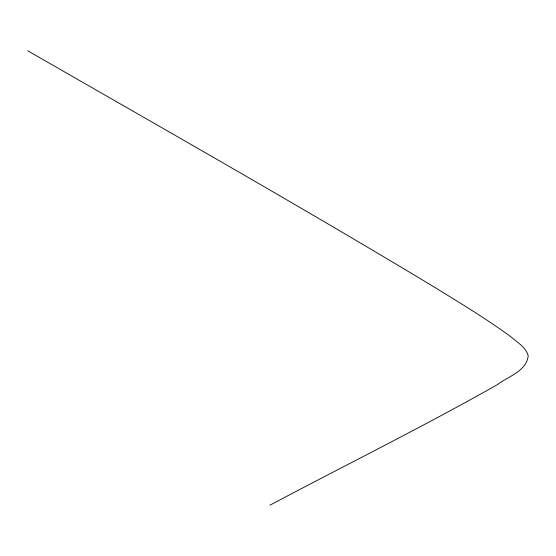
<?xml version="1.0" encoding="UTF-8"?>
<svg xmlns="http://www.w3.org/2000/svg" width="556" height="556" viewBox="0 0 556 556"><rect width="100%" height="100%" fill="white"/><g stroke="black" fill="none" stroke-linecap="round" stroke-linejoin="round"><path stroke-width="0.83" d="M269.952 505.182C345.603 465.038 422.442 427.043 497.001 384.87C507.628 376.6 526.761 371.29 528.2 355.687C525.781 347.02 517.031 342.26 510.714 336.637C485.861 318.442 459.402 302.603 433.221 286.423C299.33 205.769 163.318 128.693 27.8 50.818"/></g></svg>
